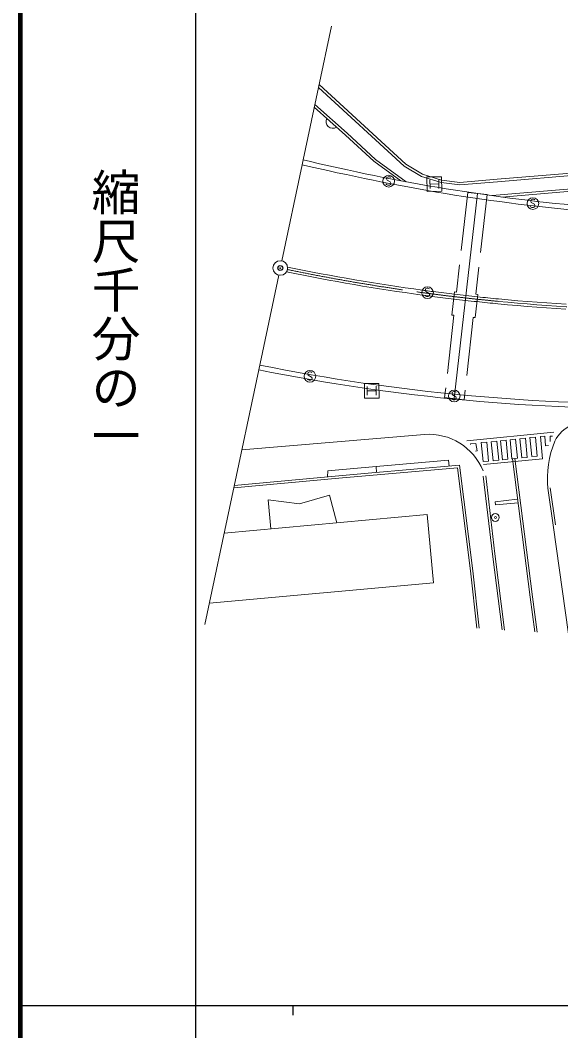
# Model space of a CAD drawing. Units: millimetres, scale not verified. Extents: x 40000 to 680000, y 20000 to 380000.
# Drawn here: x 40000 to 95510, y 202409 to 306163 of the extents above; entities that cross this region are included whole.
import ezdxf
from ezdxf.enums import TextEntityAlignment as Align

# ---------------------------------------------------------------- set-up
doc = ezdxf.new("R2010")
doc.units = ezdxf.units.MM
doc.header["$LTSCALE"] = 1000
doc.header["$PDMODE"] = 32
doc.header["$PDSIZE"] = 500
doc.linetypes.add('CHAIN', pattern=[18.5, 12, -1.5, 3.5, -1.5])
doc.linetypes.add('DASHED', pattern=[7.5, 6, -1.5])
doc.layers.add('M-OTRS', color=6, linetype='Continuous')
for name, color, linetype, lineweight in [('M-TTL', 2, 'Continuous', 140), ('M-TTL-BAND', 7, 'Continuous', 25), ('M-WORK', 1, 'Continuous', 13)]:
    doc.layers.add(name, color=color, linetype=linetype, lineweight=lineweight)
doc.styles.add('@ＭＳ ゴシック', font='')
doc.styles.get('@ＭＳ ゴシック').set_extended_font_data('@MS Gothic')

msp = doc.modelspace()

# ---------------------------------------------------------------- linework, layer by layer
at = {"layer": 'M-OTRS'}
msp.add_point((66705, 280722), dxfattribs=at)
at = {"layer": 'M-TTL'}
msp.add_line((40000, 380000), (40000, 20000), dxfattribs=at)
at = {"layer": 'M-TTL-BAND'}
for p, q in [((58000, 370000), (58000, 20000)), ((40000, 205000), (579000, 205000)), ((68000, 205000), (68000, 204000))]:
    msp.add_line(p, q, dxfattribs=at)
at = {"layer": 'M-WORK'}
for p, q in [((71957, 305550), (70627, 299264)), ((70627, 299264), (69052, 291819)), ((70627, 299264), (79443, 291183)), ((70687, 299548), (79593, 291384)), ((73410, 294374), (70195, 297221)), ((73578, 294559), (70255, 297503)), ((76327, 291684), (73410, 294374)), ((76486, 291878), (73578, 294559)), ((69052, 291819), (68949, 291330)), ((69792, 291644), (69052, 291819)), ((70749, 291422), (69792, 291644)), ((79082, 289683), (76327, 291684)), ((79648, 289580), (76486, 291878)), ((68949, 291330), (66861, 281457)), ((69679, 291157), (68949, 291330)), ((70638, 290935), (69679, 291157)), ((71598, 290718), (70638, 290935)), ((71707, 291206), (70749, 291422)), ((72560, 290505), (71598, 290718)), ((72666, 290994), (71707, 291206)), ((73600, 290796), (72666, 290994)), ((79443, 291183), (81205, 290124)), ((79593, 291384), (81308, 290354)), ((88986, 289831), (101646, 290898)), ((89007, 289582), (101667, 290649)), ((73496, 290307), (72560, 290505)), ((77642, 290020), (77619, 289876)), ((77619, 289876), (77668, 289756)), ((77785, 290093), (77642, 290020)), ((77668, 289756), (78005, 289567)), ((77881, 290094), (77785, 290093)), ((77977, 290071), (77881, 290094)), ((78026, 290023), (77977, 290071)), ((78005, 289567), (78054, 289447)), ((79020, 290042), (79000, 290051)), ((81205, 290124), (83215, 289488)), ((81308, 290354), (83267, 289734)), ((81770, 290088), (83270, 290100)), ((81783, 288588), (81770, 290088)), ((82073, 289790), (82081, 288890)), ((82973, 289798), (82981, 288898)), ((83215, 289488), (85153, 289265)), ((83267, 289734), (85157, 289517)), ((83270, 290100), (83283, 288600)), ((85153, 289265), (89007, 289582)), ((85157, 289517), (88986, 289831)), ((106029, 289653), (88452, 288170)), ((77600, 289300), (77551, 289371)), ((77744, 289229), (77600, 289300)), ((77912, 289230), (77744, 289229)), ((78032, 289303), (77912, 289230)), ((78054, 289447), (78032, 289303)), ((83283, 288600), (81783, 288588)), ((82077, 289340), (82977, 289348)), ((106050, 289404), (89465, 288004)), ((86947, 288379), (84578, 267312)), ((92466, 287728), (92438, 287585)), ((92438, 287585), (92483, 287463)), ((92612, 287796), (92466, 287728)), ((92483, 287463), (92814, 287263)), ((92708, 287794), (92612, 287796)), ((92803, 287767), (92708, 287794)), ((92850, 287718), (92803, 287767)), ((92399, 287009), (92353, 287083)), ((92541, 286934), (92399, 287009)), ((92709, 286929), (92541, 286934)), ((92831, 286998), (92709, 286929)), ((92814, 287263), (92859, 287141)), ((92859, 287141), (92831, 286998)), ((66550, 279989), (64493, 270264)), ((81632, 278574), (81608, 278430)), ((81608, 278430), (81656, 278310)), ((81775, 278646), (81632, 278574)), ((81656, 278310), (81993, 278118)), ((81871, 278646), (81775, 278646)), ((81968, 278622), (81871, 278646)), ((82016, 278575), (81968, 278622)), ((81993, 278118), (82041, 277999)), ((81585, 277853), (81537, 277925)), ((81730, 277782), (81585, 277853)), ((81898, 277782), (81730, 277782)), ((82017, 277855), (81898, 277782)), ((82041, 277999), (82017, 277855)), ((90055, 276957), (89058, 277049)), ((90100, 277455), (89105, 277547)), ((91095, 277367), (90100, 277455)), ((92090, 277285), (91095, 277367)), ((93086, 277207), (92090, 277285)), ((94082, 277134), (93086, 277207)), ((95078, 277065), (94082, 277134)), ((96075, 277002), (95078, 277065)), ((91052, 276869), (90055, 276957)), ((92050, 276786), (91052, 276869)), ((93048, 276708), (92050, 276786)), ((94046, 276635), (93048, 276708)), ((95045, 276566), (94046, 276635)), ((96044, 276503), (95045, 276566)), ((64493, 270264), (58965, 244128)), ((69560, 269988), (69536, 269844)), ((69536, 269844), (69584, 269724)), ((69704, 270060), (69560, 269988)), ((69800, 270060), (69704, 270060)), ((69896, 270036), (69800, 270060)), ((69944, 269988), (69896, 270036)), ((69512, 269268), (69464, 269340)), ((69656, 269196), (69512, 269268)), ((69584, 269724), (69920, 269532)), ((69824, 269196), (69656, 269196)), ((69944, 269268), (69824, 269196)), ((69920, 269532), (69968, 269412)), ((69968, 269412), (69944, 269268)), ((75341, 268872), (76841, 268875)), ((75344, 267372), (75341, 268872)), ((76841, 268875), (76844, 267375)), ((75642, 268573), (75643, 267673)), ((75643, 268123), (76543, 268124)), ((76542, 268574), (76543, 267674)), ((84371, 267967), (84347, 267823)), ((84347, 267823), (84396, 267703)), ((84515, 268040), (84371, 267967)), ((84396, 267703), (84732, 267512)), ((84611, 268040), (84515, 268040)), ((84707, 268016), (84611, 268040)), ((84755, 267968), (84707, 268016)), ((76844, 267375), (75344, 267372)), ((84325, 267247), (84277, 267319)), ((84469, 267175), (84325, 267247)), ((84637, 267176), (84469, 267175)), ((84757, 267248), (84637, 267176)), ((84732, 267512), (84780, 267392)), ((84780, 267392), (84757, 267248)), ((62755, 262047), (81511, 263634)), ((85848, 262963), (94792, 263854)), ((86239, 262668), (86789, 262716)), ((86245, 262594), (86239, 262668)), ((86789, 262716), (86908, 261941)), ((87340, 262802), (87905, 262858)), ((87535, 260845), (87340, 262802)), ((87905, 262858), (88100, 260901)), ((88374, 262888), (88939, 262944)), ((88570, 260931), (88374, 262888)), ((88939, 262944), (89135, 260987)), ((89323, 262986), (89888, 263042)), ((89519, 261029), (89323, 262986)), ((89888, 263042), (90083, 261085)), ((90301, 263084), (90865, 263140)), ((90496, 261127), (90301, 263084)), ((90865, 263140), (91061, 261184)), ((91306, 263183), (91871, 263240)), ((91502, 261227), (91306, 263183)), ((91871, 263240), (92066, 261283)), ((92340, 263312), (92904, 263368)), ((92535, 261355), (92340, 263312)), ((92904, 263368), (93100, 261412)), ((93869, 263460), (93430, 263420)), ((93430, 263420), (93632, 261138)), ((93952, 262470), (93869, 263460)), ((94421, 263448), (94420, 262922)), ((94648, 263473), (94421, 263448)), ((86908, 261941), (86769, 261930)), ((94233, 262495), (93952, 262470)), ((85121, 260465), (75744, 259653)), ((76552, 260353), (83987, 260984)), ((83987, 260984), (84036, 260371)), ((86477, 249646), (85121, 260465)), ((88100, 260901), (87535, 260845)), ((93632, 261138), (87557, 260553)), ((89135, 260987), (88570, 260931)), ((90083, 261085), (89519, 261029)), ((91061, 261184), (90496, 261127)), ((90554, 261126), (92358, 246931)), ((90802, 261158), (92606, 246963)), ((92066, 261283), (91502, 261227)), ((93100, 261412), (92535, 261355)), ((71561, 259273), (71576, 259889)), ((71576, 259889), (76552, 260353)), ((72707, 259378), (75744, 259653)), ((84903, 260195), (72730, 259129)), ((76552, 260353), (76603, 259728)), ((86229, 249617), (84903, 260195)), ((88749, 251386), (87799, 259391)), ((72730, 259129), (61931, 258148)), ((72707, 259378), (61985, 258404)), ((88501, 251355), (87551, 259364)), ((68693, 256505), (71746, 257403)), ((71746, 257403), (72502, 254562)), ((94176, 258125), (94732, 254321)), ((94424, 258154), (94980, 254357)), ((65719, 253936), (65467, 256922)), ((65467, 256922), (68693, 256505)), ((91032, 257003), (88773, 256713)), ((88773, 256713), (88813, 256422)), ((88813, 256422), (91127, 256619)), ((81798, 255420), (60947, 253495)), ((82436, 248402), (81798, 255420)), ((94732, 254321), (96317, 243120)), ((89487, 243574), (88501, 251355)), ((89741, 243557), (88749, 251386)), ((86875, 243747), (86229, 249617)), ((87128, 243730), (86477, 249646)), ((59428, 246316), (82436, 248402)), ((92606, 246963), (93083, 243335)), ((92358, 246931), (92829, 243352))]:
    msp.add_line(p, q, dxfattribs=at)
at = {"layer": 'M-WORK', "linetype": 'DASHED'}
for p, q in [((85954, 288490), (84802, 278255)), ((85954, 288490), (87941, 288267)), ((87941, 288267), (86790, 278031)), ((84604, 278277), (84335, 275892)), ((84604, 278277), (84802, 278255)), ((86989, 278009), (86720, 275624)), ((86790, 278031), (86989, 278009)), ((84534, 275870), (83584, 267423)), ((84335, 275892), (84534, 275870)), ((86522, 275646), (85572, 267200)), ((86522, 275646), (86720, 275624)), ((83584, 267423), (85572, 267200))]:
    msp.add_line(p, q, dxfattribs=at)
at = {"layer": 'M-WORK', "linetype": 'CHAIN'}
msp.add_lwpolyline([(96115, 276749), (96060, 276752), (95062, 276816), (94064, 276884), (93067, 276958), (92070, 277035), (91073, 277118), (90077, 277206), (89081, 277298)], dxfattribs=at)
at = {"layer": 'M-WORK'}
for centre, radius in [((77837, 289638), 600), ((92648, 287339), 600), ((66706, 280723), 750), ((81825, 278190), 600), ((69752, 269604), 600), ((84564, 267584), 600), ((88796, 255110), 400), ((88796, 255110), 100)]:
    msp.add_circle(centre, radius, dxfattribs=at)
for centre, radius, start, end in [((72091, 295764), 693, 152.29114, 304.6532), ((115400, 482415), 196125, 257.69434, 266.47937), ((115400, 482415), 196625, 257.69434, 266.47937), ((108117, 476642), 200500, 258.26702, 262.30687), ((108068, 476144), 199500, 258.25215, 262.28438), ((108068, 476144), 199500, 262.28438, 262.38115), ((108068, 476144), 199500, 262.38115, 262.6119), ((108068, 476144), 199500, 262.6119, 263.2375), ((108117, 476642), 200500, 262.30687, 262.3851), ((108117, 476642), 200500, 262.3851, 262.51779), ((108117, 476642), 200500, 262.51779, 262.5992), ((108117, 476642), 200500, 262.5992, 263.24127), ((108117, 476642), 200500, 263.24127, 263.58417), ((108068, 476144), 199500, 263.2375, 263.58211), ((108117, 476642), 200500, 263.58417, 263.92711), ((108068, 476144), 199500, 263.58211, 263.92677), ((108117, 476642), 200500, 263.92711, 264.54553), ((108068, 476144), 199500, 263.92677, 264.54553), ((104437, 468913), 202625, 258.63074, 270.83557), ((104437, 468913), 202125, 258.6322, 270.83557), ((81963, 257651), 6000, 22.00415, 94.32764), ((97658, 261739), 3000, 110.19519, 156.25537), ((104132, 259077), 10000, 157.22754, 185.80835)]:
    msp.add_arc(centre, radius, start, end, dxfattribs=at)
at = {"layer": 'M-WORK', "linetype": 'CHAIN'}
for start, end in [(258.05713, 258.05719), (258.27205, 262.27968), (262.27968, 262.50353), (262.50353, 262.62153), (262.62153, 263.2394), (263.2394, 263.58316), (263.58316, 263.92696), (263.92696, 264.54553)]:
    msp.add_arc((108092, 476393), 200000, start, end, dxfattribs=at)

# ---------------------------------------------------------------- texts
at = {"layer": 'M-TTL-BAND', "style": '@ＭＳ ゴシック'}
msp.add_text('縮尺千分の一', height=3666, rotation=270, dxfattribs=at).set_placement((49777, 261030), align=Align.MIDDLE_RIGHT)

doc.saveas('drawing.dxf')
